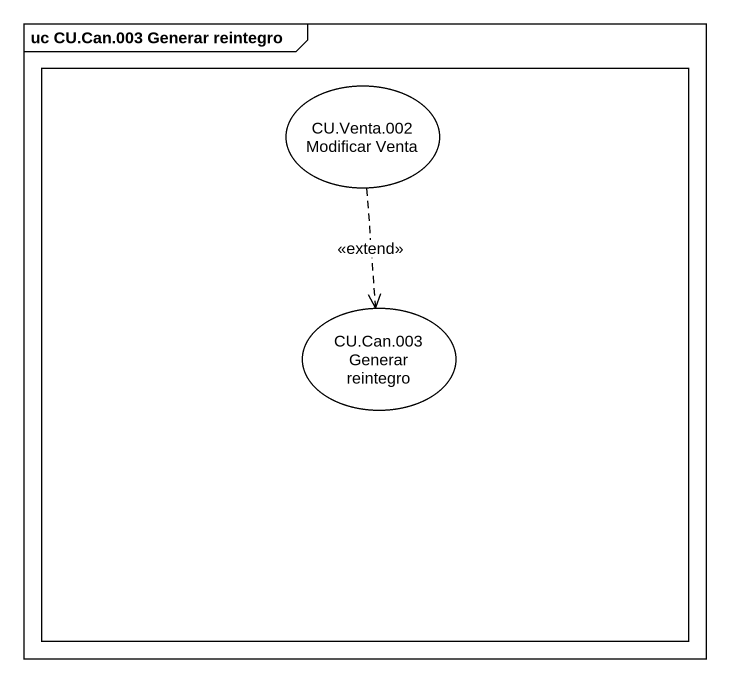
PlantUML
@startuml
mainframe uc CU.Can.003 Generar reintegro
rectangle " " as rectangle1 {
  usecase "CU.Venta.002 Modificar Venta" as CU_Venta_002_Modificar_Venta
  usecase "CU.Can.003 Generar reintegro" as CU_Can_003_Generar_reintegro
}
CU_Venta_002_Modificar_Venta ..> CU_Can_003_Generar_reintegro : <<extend>>
@enduml
